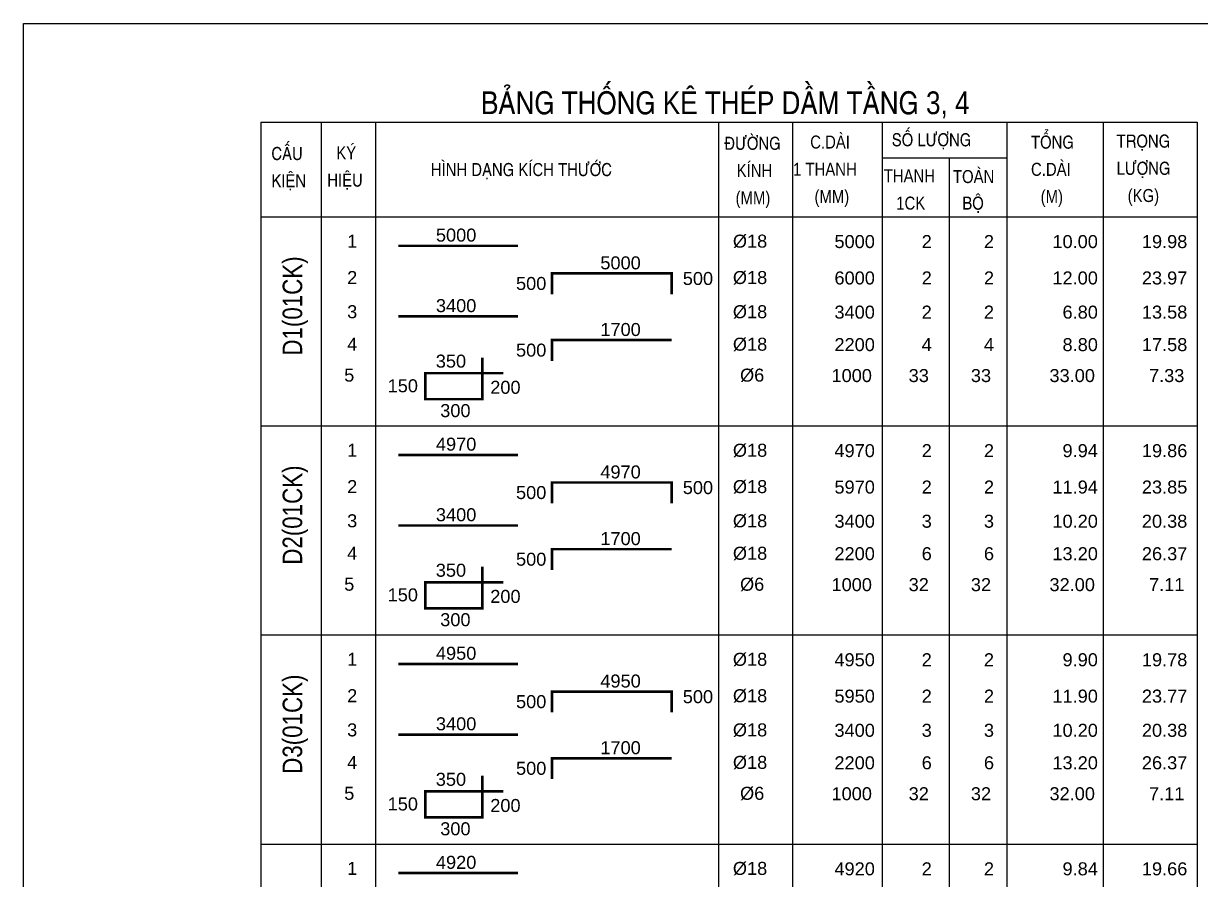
# Model space of a CAD drawing. Header units: millimetres. Extents: x -559287 to -299624, y 2351330 to 2655682.
# Drawn here: x -395860 to -377759, y 2465209 to 2478377 of the extents above; entities that cross this region are included whole.
import ezdxf
from ezdxf.enums import TextEntityAlignment as Align

# ---------------------------------------------------------------- set-up
doc = ezdxf.new("R2010")
doc.units = ezdxf.units.MM
doc.header["$LTSCALE"] = 10
for name, color, linetype, lineweight in [('Net thay', 4, 'Continuous', 25), ('Text', 54, 'Continuous', 25), ('Thep doc', 140, 'Continuous', 60), ('TKTHEP', 54, 'Continuous', 25)]:
    doc.layers.add(name, color=color, linetype=linetype, lineweight=lineweight)
doc.layers.add('ththep', color=3, linetype='Continuous')
doc.styles.add('NGHIA5', font='arial_0.ttf', dxfattribs={"height": 180})
doc.styles.add('STYLE1-S1', font='VHARIALN.TTF')

# ---------------------------------------------------------------- blocks, each defined once
blk = doc.blocks.new('NGHIA_THKE')
at = {"layer": 'TKTHEP', "style": 'NGHIA5'}
for tag, p in [('KT1', (-6747, 220)), ('KT2', (-5931, 212)), ('KT3', (-4910, 212)), ('KT4', (-3927, 212)), ('KT5', (-2978, 212)), ('KT6', (-2066, 212)), ('KT7', (-1094, 212)), ('DK', (0, 0)), ('CD1T', (2069, -8)), ('1T', (3164, -8)), ('TST', (4360, -8)), ('TCD', (6357, -8)), ('TL', (8076, -8)), ('KT8', (-6747, -258)), ('KT9', (-5931, -266)), ('KT10', (-4910, -266)), ('KT11', (-3927, -266)), ('KT12', (-2978, -266)), ('KT13', (-2066, -266)), ('KT14', (-1094, -266))]:
    blk.add_attdef(tag, text='', height=250, dxfattribs=at).set_placement(p, align=Align.RIGHT)
blk.add_attdef('SHT', text='', height=250, dxfattribs=at).set_placement((-7979, 0), align=Align.CENTER)

msp = doc.modelspace()

# ---------------------------------------------------------------- linework, layer by layer
at = {"layer": 'Net thay', "linetype": 'Continuous'}
for p, q in [((-392209, 2476858.9), (-377808.9, 2476858.9)), ((-392209, 2476858.9), (-392209, 2452123)), ((-391284.6, 2476858.9), (-391284.6, 2452123)), ((-390449.1, 2476858.9), (-390449.1, 2452123)), ((-385170.7, 2476858.9), (-385170.7, 2452123)), ((-384034, 2476858.9), (-384034, 2452123)), ((-382657.1, 2476858.9), (-382657.1, 2452123)), ((-380739.7, 2476858.9), (-380739.7, 2452123)), ((-379257.9, 2476858.9), (-379257.9, 2452123)), ((-377808.9, 2476858.9), (-377808.9, 2452123)), ((-382657.1, 2476308.6), (-380739.7, 2476308.6)), ((-381622.3, 2476308.6), (-381622.3, 2452123)), ((-392209, 2475403.6), (-377808.9, 2475403.6)), ((-392209, 2472186.9), (-377808.9, 2472186.9)), ((-392209, 2468970.3), (-377808.9, 2468970.3)), ((-392209, 2465753.6), (-377808.9, 2465753.6))]:
    msp.add_line(p, q, dxfattribs=at)
at = {"layer": 'Thep doc', "const_width": 40}
for points in [[(-390095.4, 2474956.8), (-388255.4, 2474956.8)], [(-387732.9, 2474212.7), (-387732.9, 2474532.7), (-385892.9, 2474532.7), (-385892.9, 2474212.7)], [(-390095.4, 2473871.4), (-388255.4, 2473871.4)], [(-387732.9, 2473187.2), (-387732.9, 2473507.2), (-385892.9, 2473507.2)], [(-388482.5, 2472998), (-389682.5, 2472998), (-389682.5, 2472598), (-388802.5, 2472598), (-388802.5, 2473238)], [(-390095.4, 2471740.1), (-388255.4, 2471740.1)], [(-387732.9, 2470996), (-387732.9, 2471316), (-385892.9, 2471316), (-385892.9, 2470996)], [(-390095.4, 2470654.7), (-388255.4, 2470654.7)], [(-387732.9, 2469970.5), (-387732.9, 2470290.5), (-385892.9, 2470290.5)], [(-388482.5, 2469781.3), (-389682.5, 2469781.3), (-389682.5, 2469381.3), (-388802.5, 2469381.3), (-388802.5, 2470021.3)], [(-390095.4, 2468523.4), (-388255.4, 2468523.4)], [(-387732.9, 2467779.4), (-387732.9, 2468099.4), (-385892.9, 2468099.4), (-385892.9, 2467779.4)], [(-390095.4, 2467438), (-388255.4, 2467438)], [(-387732.9, 2466753.8), (-387732.9, 2467073.8), (-385892.9, 2467073.8)], [(-388482.5, 2466564.7), (-389682.5, 2466564.7), (-389682.5, 2466164.7), (-388802.5, 2466164.7), (-388802.5, 2466804.7)], [(-390095.4, 2465306.8), (-388255.4, 2465306.8)]]:
    msp.add_lwpolyline(points, dxfattribs=at)
at = {"layer": 'ththep'}
msp.add_lwpolyline([(-395860.2, 2478377), (-376612.5, 2478377), (-376612.5, 2451514.2), (-395860.2, 2451514.2)], close=True, dxfattribs=at)

# ---------------------------------------------------------------- block references
at = {"layer": 'TKTHEP'}
ref = msp.add_blockref('NGHIA_THKE', (-384422.5, 2474929.1), dxfattribs=dict(at, xscale=0.7999999999301508, yscale=0.7999999998137355, zscale=0.8))
ref.add_attrib('SHT', '1', dxfattribs={"height": 200, "style": 'NGHIA5'}).set_placement((-390805.5, 2474929.1), align=Align.CENTER)
ref.add_attrib('KT1', '5000', dxfattribs={"height": 200, "style": 'NGHIA5'}).set_placement((-388896.4, 2475022.5), align=Align.RIGHT)
ref.add_attrib('DK', '%%c18', dxfattribs={"height": 200, "style": 'NGHIA5'}).set_placement((-384422.5, 2474929.1), align=Align.RIGHT)
ref.add_attrib('CD1T', '5000', dxfattribs={"height": 200, "style": 'NGHIA5'}).set_placement((-382767, 2474922.5), align=Align.RIGHT)
ref.add_attrib('1T', '2', dxfattribs={"height": 200, "style": 'NGHIA5'}).set_placement((-381891.3, 2474922.5), align=Align.RIGHT)
ref.add_attrib('TST', '2', dxfattribs={"height": 200, "style": 'NGHIA5'}).set_placement((-380934.4, 2474922.5), align=Align.RIGHT)
ref.add_attrib('TCD', '10.00', dxfattribs={"height": 200, "style": 'NGHIA5'}).set_placement((-379337.1, 2474922.5), align=Align.RIGHT)
ref.add_attrib('TL', '19.98', dxfattribs={"height": 200, "style": 'NGHIA5'}).set_placement((-377961.3, 2474922.5), align=Align.RIGHT)
ref = msp.add_blockref('NGHIA_THKE', (-384422.3, 2474369.4), dxfattribs=dict(at, xscale=0.7999999999301508, yscale=0.7999999998137355, zscale=0.8))
ref.add_attrib('SHT', '2', dxfattribs={"height": 200, "style": 'NGHIA5'}).set_placement((-390805.3, 2474369.4), align=Align.CENTER)
ref.add_attrib('KT1', '500', dxfattribs={"height": 200, "style": 'NGHIA5'}).set_placement((-387819.9, 2474278.1), align=Align.RIGHT)
ref.add_attrib('KT2', '5000', dxfattribs={"height": 200, "style": 'NGHIA5'}).set_placement((-386367.4, 2474595.3), align=Align.RIGHT)
ref.add_attrib('KT3', '500', dxfattribs={"height": 200, "style": 'NGHIA5'}).set_placement((-385254.9, 2474354.7), align=Align.RIGHT)
ref.add_attrib('DK', '%%c18', dxfattribs={"height": 200, "style": 'NGHIA5'}).set_placement((-384422.3, 2474369.4), align=Align.RIGHT)
ref.add_attrib('CD1T', '6000', dxfattribs={"height": 200, "style": 'NGHIA5'}).set_placement((-382766.9, 2474362.7), align=Align.RIGHT)
ref.add_attrib('1T', '2', dxfattribs={"height": 200, "style": 'NGHIA5'}).set_placement((-381891.2, 2474362.7), align=Align.RIGHT)
ref.add_attrib('TST', '2', dxfattribs={"height": 200, "style": 'NGHIA5'}).set_placement((-380934.2, 2474362.7), align=Align.RIGHT)
ref.add_attrib('TCD', '12.00', dxfattribs={"height": 200, "style": 'NGHIA5'}).set_placement((-379336.9, 2474362.7), align=Align.RIGHT)
ref.add_attrib('TL', '23.97', dxfattribs={"height": 200, "style": 'NGHIA5'}).set_placement((-377961.2, 2474362.7), align=Align.RIGHT)
ref = msp.add_blockref('NGHIA_THKE', (-384422.5, 2473843.7), dxfattribs=dict(at, xscale=0.7999999999301508, yscale=0.7999999998137355, zscale=0.8))
ref.add_attrib('SHT', '3', dxfattribs={"height": 200, "style": 'NGHIA5'}).set_placement((-390805.5, 2473843.7), align=Align.CENTER)
ref.add_attrib('KT1', '3400', dxfattribs={"height": 200, "style": 'NGHIA5'}).set_placement((-388896.4, 2473937.1), align=Align.RIGHT)
ref.add_attrib('DK', '%%c18', dxfattribs={"height": 200, "style": 'NGHIA5'}).set_placement((-384422.5, 2473843.7), align=Align.RIGHT)
ref.add_attrib('CD1T', '3400', dxfattribs={"height": 200, "style": 'NGHIA5'}).set_placement((-382767, 2473837.1), align=Align.RIGHT)
ref.add_attrib('1T', '2', dxfattribs={"height": 200, "style": 'NGHIA5'}).set_placement((-381891.3, 2473837.1), align=Align.RIGHT)
ref.add_attrib('TST', '2', dxfattribs={"height": 200, "style": 'NGHIA5'}).set_placement((-380934.4, 2473837.1), align=Align.RIGHT)
ref.add_attrib('TCD', '6.80', dxfattribs={"height": 200, "style": 'NGHIA5'}).set_placement((-379337.1, 2473837.1), align=Align.RIGHT)
ref.add_attrib('TL', '13.58', dxfattribs={"height": 200, "style": 'NGHIA5'}).set_placement((-377961.3, 2473837.1), align=Align.RIGHT)
ref = msp.add_blockref('NGHIA_THKE', (-384422.3, 2473343.8), dxfattribs=dict(at, xscale=0.7999999999301508, yscale=0.7999999998137355, zscale=0.8))
ref.add_attrib('SHT', '4', dxfattribs={"height": 200, "style": 'NGHIA5'}).set_placement((-390805.3, 2473343.8), align=Align.CENTER)
ref.add_attrib('KT1', '500', dxfattribs={"height": 200, "style": 'NGHIA5'}).set_placement((-387819.9, 2473252.5), align=Align.RIGHT)
ref.add_attrib('KT2', '1700', dxfattribs={"height": 200, "style": 'NGHIA5'}).set_placement((-386367.4, 2473569.8), align=Align.RIGHT)
ref.add_attrib('DK', '%%c18', dxfattribs={"height": 200, "style": 'NGHIA5'}).set_placement((-384422.3, 2473343.8), align=Align.RIGHT)
ref.add_attrib('CD1T', '2200', dxfattribs={"height": 200, "style": 'NGHIA5'}).set_placement((-382766.9, 2473337.2), align=Align.RIGHT)
ref.add_attrib('1T', '4', dxfattribs={"height": 200, "style": 'NGHIA5'}).set_placement((-381891.2, 2473337.2), align=Align.RIGHT)
ref.add_attrib('TST', '4', dxfattribs={"height": 200, "style": 'NGHIA5'}).set_placement((-380934.2, 2473337.2), align=Align.RIGHT)
ref.add_attrib('TCD', '8.80', dxfattribs={"height": 200, "style": 'NGHIA5'}).set_placement((-379336.9, 2473337.2), align=Align.RIGHT)
ref.add_attrib('TL', '17.58', dxfattribs={"height": 200, "style": 'NGHIA5'}).set_placement((-377961.2, 2473337.2), align=Align.RIGHT)
ref = msp.add_blockref('NGHIA_THKE', (-384467.7, 2472867.8), dxfattribs=dict(at, xscale=0.7999999999301508, yscale=0.7999999998137355, zscale=0.8))
ref.add_attrib('SHT', '5', dxfattribs={"height": 200, "style": 'NGHIA5'}).set_placement((-390850.7, 2472867.8), align=Align.CENTER)
ref.add_attrib('KT1', '150', dxfattribs={"height": 200, "style": 'NGHIA5'}).set_placement((-389794.4, 2472704.1), align=Align.RIGHT)
ref.add_attrib('KT2', '200', dxfattribs={"height": 200, "style": 'NGHIA5'}).set_placement((-388216, 2472680.3), align=Align.RIGHT)
ref.add_attrib('KT3', '300', dxfattribs={"height": 200, "style": 'NGHIA5'}).set_placement((-388985.3, 2472322.1), align=Align.RIGHT)
ref.add_attrib('KT4', '350', dxfattribs={"height": 200, "style": 'NGHIA5'}).set_placement((-389053.8, 2473083.1), align=Align.RIGHT)
ref.add_attrib('DK', '%%c6', dxfattribs={"height": 200, "style": 'NGHIA5'}).set_placement((-384467.7, 2472867.8), align=Align.RIGHT)
ref.add_attrib('CD1T', '1000', dxfattribs={"height": 200, "style": 'NGHIA5'}).set_placement((-382812.3, 2472861.2), align=Align.RIGHT)
ref.add_attrib('1T', '33', dxfattribs={"height": 200, "style": 'NGHIA5'}).set_placement((-381936.6, 2472861.2), align=Align.RIGHT)
ref.add_attrib('TST', '33', dxfattribs={"height": 200, "style": 'NGHIA5'}).set_placement((-380979.6, 2472861.2), align=Align.RIGHT)
ref.add_attrib('TCD', '33.00', dxfattribs={"height": 200, "style": 'NGHIA5'}).set_placement((-379382.3, 2472861.2), align=Align.RIGHT)
ref.add_attrib('TL', '7.33', dxfattribs={"height": 200, "style": 'NGHIA5'}).set_placement((-378006.6, 2472861.2), align=Align.RIGHT)
ref = msp.add_blockref('NGHIA_THKE', (-384422.5, 2471712.4), dxfattribs=dict(at, xscale=0.7999999999301508, yscale=0.7999999998137355, zscale=0.8))
ref.add_attrib('SHT', '1', dxfattribs={"height": 200, "style": 'NGHIA5'}).set_placement((-390805.5, 2471712.4), align=Align.CENTER)
ref.add_attrib('KT1', '4970', dxfattribs={"height": 200, "style": 'NGHIA5'}).set_placement((-388896.4, 2471805.8), align=Align.RIGHT)
ref.add_attrib('DK', '%%c18', dxfattribs={"height": 200, "style": 'NGHIA5'}).set_placement((-384422.5, 2471712.4), align=Align.RIGHT)
ref.add_attrib('CD1T', '4970', dxfattribs={"height": 200, "style": 'NGHIA5'}).set_placement((-382767, 2471705.8), align=Align.RIGHT)
ref.add_attrib('1T', '2', dxfattribs={"height": 200, "style": 'NGHIA5'}).set_placement((-381891.3, 2471705.8), align=Align.RIGHT)
ref.add_attrib('TST', '2', dxfattribs={"height": 200, "style": 'NGHIA5'}).set_placement((-380934.4, 2471705.8), align=Align.RIGHT)
ref.add_attrib('TCD', '9.94', dxfattribs={"height": 200, "style": 'NGHIA5'}).set_placement((-379337.1, 2471705.8), align=Align.RIGHT)
ref.add_attrib('TL', '19.86', dxfattribs={"height": 200, "style": 'NGHIA5'}).set_placement((-377961.3, 2471705.8), align=Align.RIGHT)
ref = msp.add_blockref('NGHIA_THKE', (-384422.3, 2471152.7), dxfattribs=dict(at, xscale=0.7999999999301508, yscale=0.7999999998137355, zscale=0.8))
ref.add_attrib('SHT', '2', dxfattribs={"height": 200, "style": 'NGHIA5'}).set_placement((-390805.3, 2471152.7), align=Align.CENTER)
ref.add_attrib('KT1', '500', dxfattribs={"height": 200, "style": 'NGHIA5'}).set_placement((-387819.9, 2471061.4), align=Align.RIGHT)
ref.add_attrib('KT2', '4970', dxfattribs={"height": 200, "style": 'NGHIA5'}).set_placement((-386367.4, 2471378.6), align=Align.RIGHT)
ref.add_attrib('KT3', '500', dxfattribs={"height": 200, "style": 'NGHIA5'}).set_placement((-385254.9, 2471138), align=Align.RIGHT)
ref.add_attrib('DK', '%%c18', dxfattribs={"height": 200, "style": 'NGHIA5'}).set_placement((-384422.3, 2471152.7), align=Align.RIGHT)
ref.add_attrib('CD1T', '5970', dxfattribs={"height": 200, "style": 'NGHIA5'}).set_placement((-382766.9, 2471146.1), align=Align.RIGHT)
ref.add_attrib('1T', '2', dxfattribs={"height": 200, "style": 'NGHIA5'}).set_placement((-381891.2, 2471146.1), align=Align.RIGHT)
ref.add_attrib('TST', '2', dxfattribs={"height": 200, "style": 'NGHIA5'}).set_placement((-380934.2, 2471146.1), align=Align.RIGHT)
ref.add_attrib('TCD', '11.94', dxfattribs={"height": 200, "style": 'NGHIA5'}).set_placement((-379336.9, 2471146.1), align=Align.RIGHT)
ref.add_attrib('TL', '23.85', dxfattribs={"height": 200, "style": 'NGHIA5'}).set_placement((-377961.2, 2471146.1), align=Align.RIGHT)
ref = msp.add_blockref('NGHIA_THKE', (-384422.5, 2470627), dxfattribs=dict(at, xscale=0.7999999999301508, yscale=0.7999999998137355, zscale=0.8))
ref.add_attrib('SHT', '3', dxfattribs={"height": 200, "style": 'NGHIA5'}).set_placement((-390805.5, 2470627), align=Align.CENTER)
ref.add_attrib('KT1', '3400', dxfattribs={"height": 200, "style": 'NGHIA5'}).set_placement((-388896.4, 2470720.4), align=Align.RIGHT)
ref.add_attrib('DK', '%%c18', dxfattribs={"height": 200, "style": 'NGHIA5'}).set_placement((-384422.5, 2470627), align=Align.RIGHT)
ref.add_attrib('CD1T', '3400', dxfattribs={"height": 200, "style": 'NGHIA5'}).set_placement((-382767, 2470620.4), align=Align.RIGHT)
ref.add_attrib('1T', '3', dxfattribs={"height": 200, "style": 'NGHIA5'}).set_placement((-381891.3, 2470620.4), align=Align.RIGHT)
ref.add_attrib('TST', '3', dxfattribs={"height": 200, "style": 'NGHIA5'}).set_placement((-380934.4, 2470620.4), align=Align.RIGHT)
ref.add_attrib('TCD', '10.20', dxfattribs={"height": 200, "style": 'NGHIA5'}).set_placement((-379337.1, 2470620.4), align=Align.RIGHT)
ref.add_attrib('TL', '20.38', dxfattribs={"height": 200, "style": 'NGHIA5'}).set_placement((-377961.3, 2470620.4), align=Align.RIGHT)
ref = msp.add_blockref('NGHIA_THKE', (-384422.3, 2470127.2), dxfattribs=dict(at, xscale=0.7999999999301508, yscale=0.7999999998137355, zscale=0.8))
ref.add_attrib('SHT', '4', dxfattribs={"height": 200, "style": 'NGHIA5'}).set_placement((-390805.3, 2470127.2), align=Align.CENTER)
ref.add_attrib('KT1', '500', dxfattribs={"height": 200, "style": 'NGHIA5'}).set_placement((-387819.9, 2470035.9), align=Align.RIGHT)
ref.add_attrib('KT2', '1700', dxfattribs={"height": 200, "style": 'NGHIA5'}).set_placement((-386367.4, 2470353.1), align=Align.RIGHT)
ref.add_attrib('DK', '%%c18', dxfattribs={"height": 200, "style": 'NGHIA5'}).set_placement((-384422.3, 2470127.2), align=Align.RIGHT)
ref.add_attrib('CD1T', '2200', dxfattribs={"height": 200, "style": 'NGHIA5'}).set_placement((-382766.9, 2470120.5), align=Align.RIGHT)
ref.add_attrib('1T', '6', dxfattribs={"height": 200, "style": 'NGHIA5'}).set_placement((-381891.2, 2470120.5), align=Align.RIGHT)
ref.add_attrib('TST', '6', dxfattribs={"height": 200, "style": 'NGHIA5'}).set_placement((-380934.2, 2470120.5), align=Align.RIGHT)
ref.add_attrib('TCD', '13.20', dxfattribs={"height": 200, "style": 'NGHIA5'}).set_placement((-379336.9, 2470120.5), align=Align.RIGHT)
ref.add_attrib('TL', '26.37', dxfattribs={"height": 200, "style": 'NGHIA5'}).set_placement((-377961.2, 2470120.5), align=Align.RIGHT)
ref = msp.add_blockref('NGHIA_THKE', (-384467.7, 2469651.1), dxfattribs=dict(at, xscale=0.7999999999301508, yscale=0.7999999998137355, zscale=0.8))
ref.add_attrib('SHT', '5', dxfattribs={"height": 200, "style": 'NGHIA5'}).set_placement((-390850.7, 2469651.1), align=Align.CENTER)
ref.add_attrib('KT1', '150', dxfattribs={"height": 200, "style": 'NGHIA5'}).set_placement((-389794.4, 2469487.4), align=Align.RIGHT)
ref.add_attrib('KT2', '200', dxfattribs={"height": 200, "style": 'NGHIA5'}).set_placement((-388216, 2469463.7), align=Align.RIGHT)
ref.add_attrib('KT3', '300', dxfattribs={"height": 200, "style": 'NGHIA5'}).set_placement((-388985.3, 2469105.4), align=Align.RIGHT)
ref.add_attrib('KT4', '350', dxfattribs={"height": 200, "style": 'NGHIA5'}).set_placement((-389053.8, 2469866.4), align=Align.RIGHT)
ref.add_attrib('DK', '%%c6', dxfattribs={"height": 200, "style": 'NGHIA5'}).set_placement((-384467.7, 2469651.1), align=Align.RIGHT)
ref.add_attrib('CD1T', '1000', dxfattribs={"height": 200, "style": 'NGHIA5'}).set_placement((-382812.3, 2469644.5), align=Align.RIGHT)
ref.add_attrib('1T', '32', dxfattribs={"height": 200, "style": 'NGHIA5'}).set_placement((-381936.6, 2469644.5), align=Align.RIGHT)
ref.add_attrib('TST', '32', dxfattribs={"height": 200, "style": 'NGHIA5'}).set_placement((-380979.6, 2469644.5), align=Align.RIGHT)
ref.add_attrib('TCD', '32.00', dxfattribs={"height": 200, "style": 'NGHIA5'}).set_placement((-379382.3, 2469644.5), align=Align.RIGHT)
ref.add_attrib('TL', '7.11', dxfattribs={"height": 200, "style": 'NGHIA5'}).set_placement((-378006.6, 2469644.5), align=Align.RIGHT)
ref = msp.add_blockref('NGHIA_THKE', (-384422.5, 2468495.8), dxfattribs=dict(at, xscale=0.7999999999301508, yscale=0.7999999998137355, zscale=0.8))
ref.add_attrib('SHT', '1', dxfattribs={"height": 200, "style": 'NGHIA5'}).set_placement((-390805.5, 2468495.8), align=Align.CENTER)
ref.add_attrib('KT1', '4950', dxfattribs={"height": 200, "style": 'NGHIA5'}).set_placement((-388896.4, 2468589.2), align=Align.RIGHT)
ref.add_attrib('DK', '%%c18', dxfattribs={"height": 200, "style": 'NGHIA5'}).set_placement((-384422.5, 2468495.8), align=Align.RIGHT)
ref.add_attrib('CD1T', '4950', dxfattribs={"height": 200, "style": 'NGHIA5'}).set_placement((-382767, 2468489.1), align=Align.RIGHT)
ref.add_attrib('1T', '2', dxfattribs={"height": 200, "style": 'NGHIA5'}).set_placement((-381891.3, 2468489.1), align=Align.RIGHT)
ref.add_attrib('TST', '2', dxfattribs={"height": 200, "style": 'NGHIA5'}).set_placement((-380934.4, 2468489.1), align=Align.RIGHT)
ref.add_attrib('TCD', '9.90', dxfattribs={"height": 200, "style": 'NGHIA5'}).set_placement((-379337.1, 2468489.1), align=Align.RIGHT)
ref.add_attrib('TL', '19.78', dxfattribs={"height": 200, "style": 'NGHIA5'}).set_placement((-377961.3, 2468489.1), align=Align.RIGHT)
ref = msp.add_blockref('NGHIA_THKE', (-384422.3, 2467936), dxfattribs=dict(at, xscale=0.7999999999301508, yscale=0.7999999998137355, zscale=0.8))
ref.add_attrib('SHT', '2', dxfattribs={"height": 200, "style": 'NGHIA5'}).set_placement((-390805.3, 2467936), align=Align.CENTER)
ref.add_attrib('KT1', '500', dxfattribs={"height": 200, "style": 'NGHIA5'}).set_placement((-387819.9, 2467844.7), align=Align.RIGHT)
ref.add_attrib('KT2', '4950', dxfattribs={"height": 200, "style": 'NGHIA5'}).set_placement((-386367.4, 2468162), align=Align.RIGHT)
ref.add_attrib('KT3', '500', dxfattribs={"height": 200, "style": 'NGHIA5'}).set_placement((-385254.9, 2467921.3), align=Align.RIGHT)
ref.add_attrib('DK', '%%c18', dxfattribs={"height": 200, "style": 'NGHIA5'}).set_placement((-384422.3, 2467936), align=Align.RIGHT)
ref.add_attrib('CD1T', '5950', dxfattribs={"height": 200, "style": 'NGHIA5'}).set_placement((-382766.9, 2467929.4), align=Align.RIGHT)
ref.add_attrib('1T', '2', dxfattribs={"height": 200, "style": 'NGHIA5'}).set_placement((-381891.2, 2467929.4), align=Align.RIGHT)
ref.add_attrib('TST', '2', dxfattribs={"height": 200, "style": 'NGHIA5'}).set_placement((-380934.2, 2467929.4), align=Align.RIGHT)
ref.add_attrib('TCD', '11.90', dxfattribs={"height": 200, "style": 'NGHIA5'}).set_placement((-379336.9, 2467929.4), align=Align.RIGHT)
ref.add_attrib('TL', '23.77', dxfattribs={"height": 200, "style": 'NGHIA5'}).set_placement((-377961.2, 2467929.4), align=Align.RIGHT)
ref = msp.add_blockref('NGHIA_THKE', (-384422.5, 2467410.3), dxfattribs=dict(at, xscale=0.7999999999301508, yscale=0.7999999998137355, zscale=0.8))
ref.add_attrib('SHT', '3', dxfattribs={"height": 200, "style": 'NGHIA5'}).set_placement((-390805.5, 2467410.3), align=Align.CENTER)
ref.add_attrib('KT1', '3400', dxfattribs={"height": 200, "style": 'NGHIA5'}).set_placement((-388896.4, 2467503.7), align=Align.RIGHT)
ref.add_attrib('DK', '%%c18', dxfattribs={"height": 200, "style": 'NGHIA5'}).set_placement((-384422.5, 2467410.3), align=Align.RIGHT)
ref.add_attrib('CD1T', '3400', dxfattribs={"height": 200, "style": 'NGHIA5'}).set_placement((-382767, 2467403.7), align=Align.RIGHT)
ref.add_attrib('1T', '3', dxfattribs={"height": 200, "style": 'NGHIA5'}).set_placement((-381891.3, 2467403.7), align=Align.RIGHT)
ref.add_attrib('TST', '3', dxfattribs={"height": 200, "style": 'NGHIA5'}).set_placement((-380934.4, 2467403.7), align=Align.RIGHT)
ref.add_attrib('TCD', '10.20', dxfattribs={"height": 200, "style": 'NGHIA5'}).set_placement((-379337.1, 2467403.7), align=Align.RIGHT)
ref.add_attrib('TL', '20.38', dxfattribs={"height": 200, "style": 'NGHIA5'}).set_placement((-377961.3, 2467403.7), align=Align.RIGHT)
ref = msp.add_blockref('NGHIA_THKE', (-384422.3, 2466910.5), dxfattribs=dict(at, xscale=0.7999999999301508, yscale=0.7999999998137355, zscale=0.8))
ref.add_attrib('SHT', '4', dxfattribs={"height": 200, "style": 'NGHIA5'}).set_placement((-390805.3, 2466910.5), align=Align.CENTER)
ref.add_attrib('KT1', '500', dxfattribs={"height": 200, "style": 'NGHIA5'}).set_placement((-387819.9, 2466819.2), align=Align.RIGHT)
ref.add_attrib('KT2', '1700', dxfattribs={"height": 200, "style": 'NGHIA5'}).set_placement((-386367.4, 2467136.4), align=Align.RIGHT)
ref.add_attrib('DK', '%%c18', dxfattribs={"height": 200, "style": 'NGHIA5'}).set_placement((-384422.3, 2466910.5), align=Align.RIGHT)
ref.add_attrib('CD1T', '2200', dxfattribs={"height": 200, "style": 'NGHIA5'}).set_placement((-382766.9, 2466903.9), align=Align.RIGHT)
ref.add_attrib('1T', '6', dxfattribs={"height": 200, "style": 'NGHIA5'}).set_placement((-381891.2, 2466903.9), align=Align.RIGHT)
ref.add_attrib('TST', '6', dxfattribs={"height": 200, "style": 'NGHIA5'}).set_placement((-380934.2, 2466903.9), align=Align.RIGHT)
ref.add_attrib('TCD', '13.20', dxfattribs={"height": 200, "style": 'NGHIA5'}).set_placement((-379336.9, 2466903.9), align=Align.RIGHT)
ref.add_attrib('TL', '26.37', dxfattribs={"height": 200, "style": 'NGHIA5'}).set_placement((-377961.2, 2466903.9), align=Align.RIGHT)
ref = msp.add_blockref('NGHIA_THKE', (-384467.7, 2466434.4), dxfattribs=dict(at, xscale=0.7999999999301508, yscale=0.7999999998137355, zscale=0.8))
ref.add_attrib('SHT', '5', dxfattribs={"height": 200, "style": 'NGHIA5'}).set_placement((-390850.7, 2466434.4), align=Align.CENTER)
ref.add_attrib('KT1', '150', dxfattribs={"height": 200, "style": 'NGHIA5'}).set_placement((-389794.4, 2466270.7), align=Align.RIGHT)
ref.add_attrib('KT2', '200', dxfattribs={"height": 200, "style": 'NGHIA5'}).set_placement((-388216, 2466247), align=Align.RIGHT)
ref.add_attrib('KT3', '300', dxfattribs={"height": 200, "style": 'NGHIA5'}).set_placement((-388985.3, 2465888.8), align=Align.RIGHT)
ref.add_attrib('KT4', '350', dxfattribs={"height": 200, "style": 'NGHIA5'}).set_placement((-389053.8, 2466649.7), align=Align.RIGHT)
ref.add_attrib('DK', '%%c6', dxfattribs={"height": 200, "style": 'NGHIA5'}).set_placement((-384467.7, 2466434.4), align=Align.RIGHT)
ref.add_attrib('CD1T', '1000', dxfattribs={"height": 200, "style": 'NGHIA5'}).set_placement((-382812.3, 2466427.8), align=Align.RIGHT)
ref.add_attrib('1T', '32', dxfattribs={"height": 200, "style": 'NGHIA5'}).set_placement((-381936.6, 2466427.8), align=Align.RIGHT)
ref.add_attrib('TST', '32', dxfattribs={"height": 200, "style": 'NGHIA5'}).set_placement((-380979.6, 2466427.8), align=Align.RIGHT)
ref.add_attrib('TCD', '32.00', dxfattribs={"height": 200, "style": 'NGHIA5'}).set_placement((-379382.3, 2466427.8), align=Align.RIGHT)
ref.add_attrib('TL', '7.11', dxfattribs={"height": 200, "style": 'NGHIA5'}).set_placement((-378006.6, 2466427.8), align=Align.RIGHT)
ref = msp.add_blockref('NGHIA_THKE', (-384422.5, 2465279.1), dxfattribs=dict(at, xscale=0.7999999999301508, yscale=0.7999999998137355, zscale=0.8))
ref.add_attrib('SHT', '1', dxfattribs={"height": 200, "style": 'NGHIA5'}).set_placement((-390805.5, 2465279.1), align=Align.CENTER)
ref.add_attrib('KT1', '4920', dxfattribs={"height": 200, "style": 'NGHIA5'}).set_placement((-388896.4, 2465372.5), align=Align.RIGHT)
ref.add_attrib('DK', '%%c18', dxfattribs={"height": 200, "style": 'NGHIA5'}).set_placement((-384422.5, 2465279.1), align=Align.RIGHT)
ref.add_attrib('CD1T', '4920', dxfattribs={"height": 200, "style": 'NGHIA5'}).set_placement((-382767, 2465272.5), align=Align.RIGHT)
ref.add_attrib('1T', '2', dxfattribs={"height": 200, "style": 'NGHIA5'}).set_placement((-381891.3, 2465272.5), align=Align.RIGHT)
ref.add_attrib('TST', '2', dxfattribs={"height": 200, "style": 'NGHIA5'}).set_placement((-380934.4, 2465272.5), align=Align.RIGHT)
ref.add_attrib('TCD', '9.84', dxfattribs={"height": 200, "style": 'NGHIA5'}).set_placement((-379337.1, 2465272.5), align=Align.RIGHT)
ref.add_attrib('TL', '19.66', dxfattribs={"height": 200, "style": 'NGHIA5'}).set_placement((-377961.3, 2465272.5), align=Align.RIGHT)

# ---------------------------------------------------------------- texts
at = {"layer": 'Text', "style": 'STYLE1-S1'}
msp.add_text('B¶NG thèng kª THÐP dÇm tÇng 3, 4', height=350, dxfattribs=at).set_placement((-381311.6, 2476982.8), align=Align.RIGHT)
for s, p in [('d1(01ck)', (-391574.9, 2474795)), ('d2(01ck)', (-391574.9, 2471578.3)), ('d3(01ck)', (-391574.9, 2468361.7))]:
    msp.add_text(s, height=300, rotation=90, dxfattribs=at).set_placement(p, align=Align.RIGHT)
at = {"layer": 'TKTHEP', "style": 'STYLE1-S1'}
for s, p in [('sè l\xadîng', (-382506.6, 2476489.5)), ('tæng', (-380365.5, 2476453)), ('cÊu', (-392048.4, 2476277.7)), ('®\xadêng', (-385082.1, 2476434.8)), ('c.dµi', (-383761.4, 2476453.9)), ('träng', (-379049, 2476469.4)), ('ký', (-391050.3, 2476288.3)), ('h×nh d¹ng kÝch th\xadíc', (-389596.5, 2476030.3)), ('kÝnh', (-384892.6, 2476015.8)), ('1 thanh', (-384025.1, 2476034.9)), ('c.dµi', (-380365.5, 2476033.9)), ('l\xadîng', (-379049, 2476050.4)), ('kiÖn', (-392048.4, 2475858.7)), ('hiÖu', (-391188.9, 2475869.3)), ('thanh', (-382630.2, 2475933.4)), ('toµn', (-381566.2, 2475922.6)), ('(kg)', (-378878.9, 2475631.3)), ('(mm)', (-384909, 2475596.7)), ('(mm)', (-383695.5, 2475615.8)), ('1ck', (-382438, 2475514.4)), ('bé', (-381422, 2475513.8)), ('(m)', (-380217.2, 2475614.9))]:
    msp.add_text(s, height=200, dxfattribs=at).set_placement(p)

doc.saveas('drawing.dxf')
